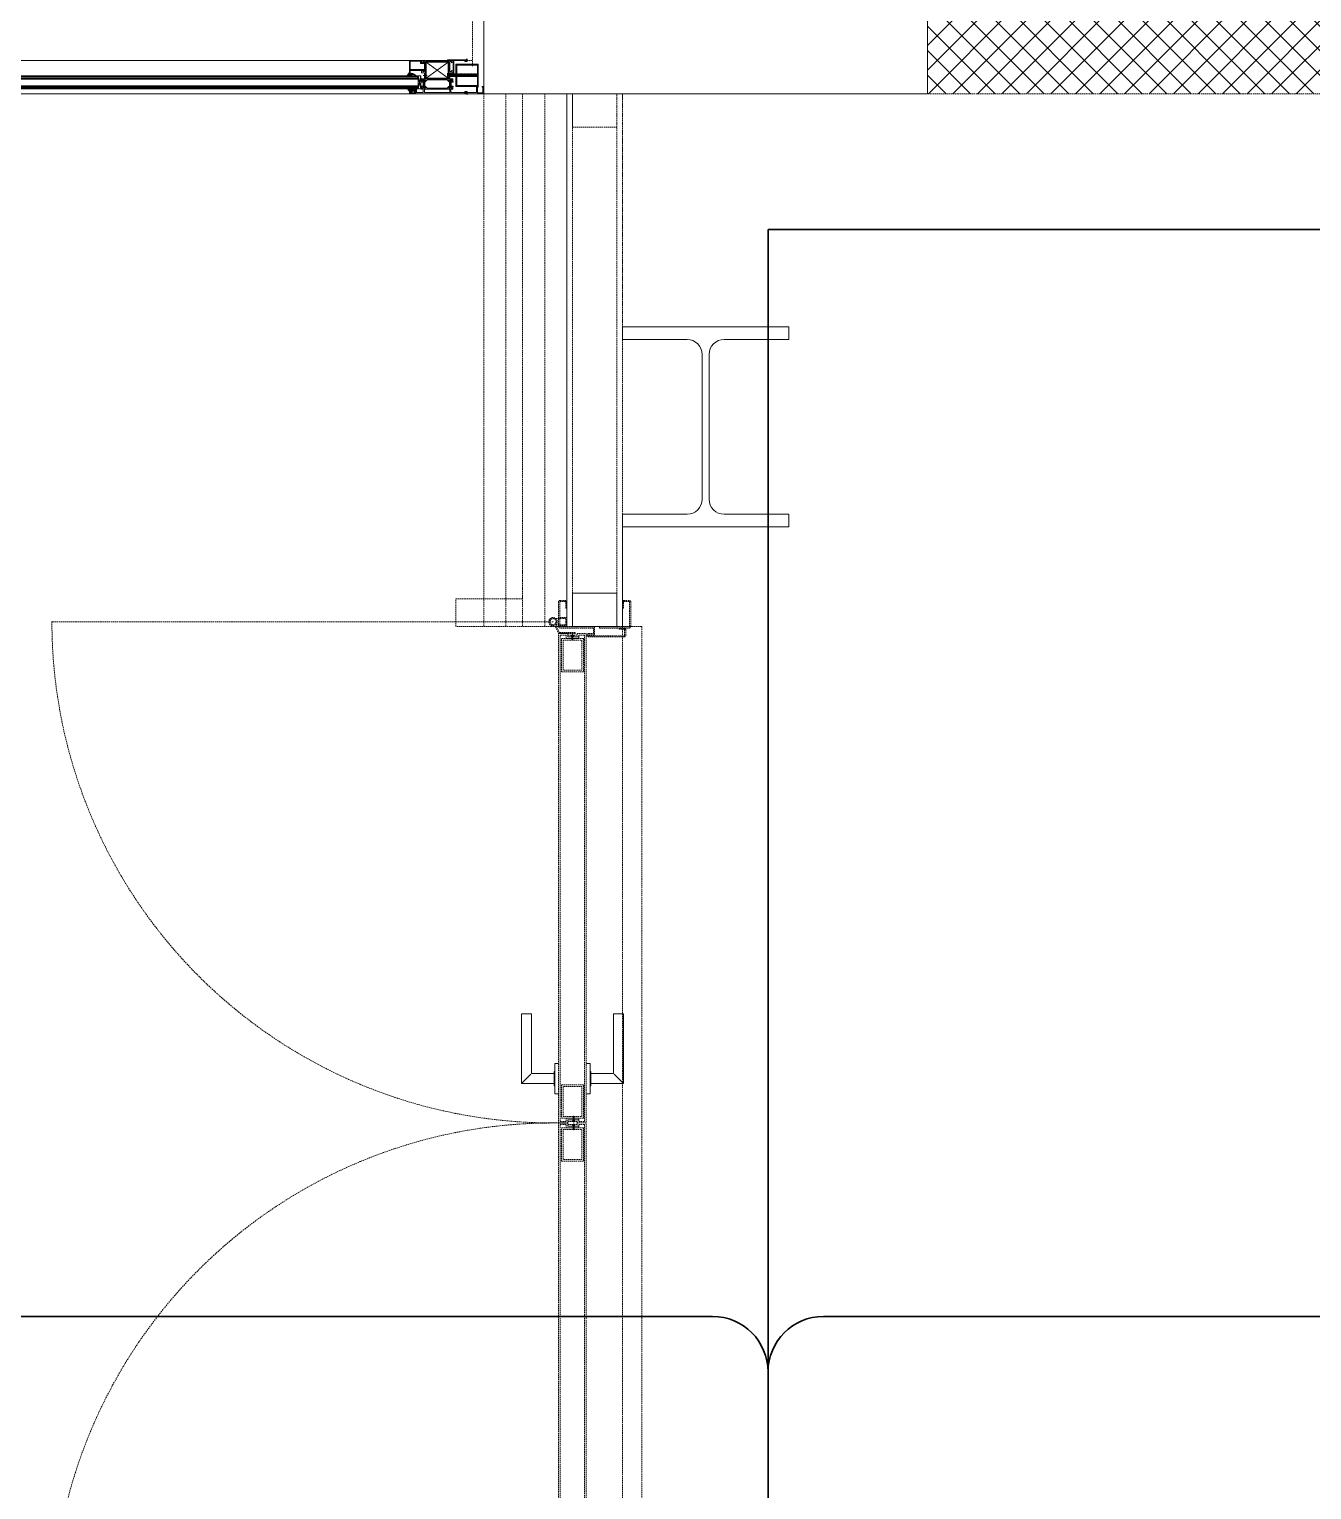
# Model space of a CAD drawing. Extents: x -1457 to 23780, y -2071 to 4205.
# Drawn here: x 21735.6 to 21966.8, y 2113.4 to 2376.6 of the extents above; entities that cross this region are included whole.
import ezdxf

# ---------------------------------------------------------------- set-up
doc = ezdxf.new("R2010")
doc.units = 0
doc.header["$MEASUREMENT"] = 0
doc.linetypes.add('DOT2', pattern=[0.125, 0, -0.125])
doc.linetypes.add('HIDDEN', pattern=[0.375, 0.25, -0.125])
doc.layers.get('0').update_dxf_attribs({"color": 9, "lineweight": 9})
for name, color, linetype, lineweight in [('06D', 9, 'Continuous', 9), ('09', 9, 'Continuous', 9), ('10', 9, 'Continuous', 9), ('15', 9, 'Continuous', 9), ('E-KABLO', 7, 'Continuous', 30), ('INCE', 9, 'Continuous', 9), ('M-TEFRIS2-015', 129, 'Continuous', 9)]:
    doc.layers.add(name, color=color, linetype=linetype, lineweight=lineweight)
pattern_1 = [(45, (-385.5235, -15.094166), (-0.0176776695, 0.0530330086), [0, -0.05])]

# ---------------------------------------------------------------- blocks, each defined once
blk = doc.blocks.new('prf-36')
for p, q in [((-15, 18), (15, 18)), ((-15, 15.75), (-15, 18)), ((15, 18), (15, 15.75)), ((-3.325, 15.75), (-15, 15.75)), ((15, 15.75), (3.325, 15.75)), ((-0.625, 13.05), (-0.625, -13.05)), ((0.625, 13.05), (0.625, -13.05)), ((-15, -15.75), (-3.325, -15.75)), ((-15, -18), (-15, -15.75)), ((3.325, -15.75), (15, -15.75)), ((15, -15.75), (15, -18)), ((15, -18), (-15, -18))]:
    blk.add_line(p, q)
for centre, start, end in [((-3.325, 13.05), 0, 90), ((3.325, 13.05), 90, 180), ((-3.325, -13.05), 270, 0), ((3.325, -13.05), 180, 270)]:
    blk.add_arc(centre, 2.7, start, end)
blk = doc.blocks.new('p-kolon_80x80')
blk.add_lwpolyline([(-40, -40), (40, -40), (40, 40), (-40, 40)], close=True)
blk = doc.blocks.new('p-civi')
at = {"layer": 'INCE', "linetype": 'HIDDEN'}
for p, q in [((0.06, 0.6), (0, 0.52)), ((13.11, 0.52), (0, 0.52)), ((0, 0.52), (0, -0.52)), ((0.06, 0.6), (12.97, 0.6)), ((0.06, 0.6), (0.06, -0.6)), ((12.97, 0.6), (13.11, 0.52)), ((13.11, -0.52), (0, -0.52)), ((0.06, -0.6), (0, -0.52)), ((12.97, -0.6), (0.06, -0.6)), ((12.97, -0.6), (13.11, -0.52))]:
    blk.add_line(p, q, dxfattribs=at)
at = {"layer": 'INCE'}
for p, q in [((0.06, -0.38), (0.19, 0.6)), ((0.23, -0.6), (0.39, 0.6)), ((0.43, -0.6), (0.59, 0.6)), ((0.64, -0.6), (0.8, 0.6)), ((0.84, -0.6), (1, 0.6)), ((1.04, -0.6), (1.2, 0.6)), ((1.24, -0.6), (1.4, 0.6)), ((1.44, -0.6), (1.6, 0.6)), ((1.64, -0.6), (1.8, 0.6)), ((1.85, -0.6), (2.01, 0.6)), ((2.05, -0.6), (2.21, 0.6)), ((2.25, -0.6), (2.41, 0.6)), ((2.45, -0.6), (2.61, 0.6)), ((2.65, -0.6), (2.81, 0.6)), ((2.88, -0.6), (3.04, 0.6)), ((3.08, -0.6), (3.24, 0.6)), ((3.29, -0.6), (3.45, 0.6)), ((3.49, -0.6), (3.65, 0.6)), ((3.69, -0.6), (3.85, 0.6)), ((3.89, -0.6), (4.05, 0.6)), ((4.09, -0.6), (4.25, 0.6)), ((4.3, -0.6), (4.46, 0.6)), ((4.5, -0.6), (4.66, 0.6)), ((4.7, -0.6), (4.86, 0.6)), ((4.93, -0.6), (5.09, 0.6)), ((5.13, -0.6), (5.29, 0.6)), ((5.3, -0.6), (5.46, 0.6)), ((5.51, -0.6), (5.67, 0.6)), ((5.71, -0.6), (5.87, 0.6)), ((5.91, -0.6), (6.07, 0.6)), ((6.11, -0.6), (6.27, 0.6)), ((6.31, -0.6), (6.47, 0.6)), ((6.51, -0.6), (6.68, 0.6)), ((6.72, -0.6), (6.88, 0.6)), ((6.92, -0.6), (7.08, 0.6)), ((7.12, -0.6), (7.28, 0.6)), ((7.32, -0.6), (7.48, 0.6)), ((7.52, -0.6), (7.68, 0.6)), ((7.76, -0.6), (7.92, 0.6)), ((7.96, -0.6), (8.12, 0.6)), ((8.16, -0.6), (8.32, 0.6)), ((8.39, -0.6), (8.55, 0.6)), ((8.59, -0.6), (8.75, 0.6)), ((8.79, -0.6), (8.95, 0.6)), ((8.99, -0.6), (9.15, 0.6)), ((9.19, -0.6), (9.35, 0.6)), ((9.39, -0.6), (9.55, 0.6)), ((9.59, -0.6), (9.75, 0.6)), ((9.79, -0.6), (9.95, 0.6)), ((9.99, -0.6), (10.15, 0.6)), ((10.2, -0.6), (10.36, 0.6)), ((10.4, -0.6), (10.56, 0.6)), ((10.6, -0.6), (10.76, 0.6)), ((10.8, -0.6), (10.96, 0.6)), ((11, -0.6), (11.16, 0.6)), ((11.2, -0.6), (11.36, 0.6)), ((11.4, -0.6), (11.56, 0.6)), ((11.63, -0.6), (11.79, 0.6)), ((11.83, -0.6), (11.99, 0.6)), ((12.01, -0.6), (12.17, 0.6)), ((12.21, -0.6), (12.37, 0.6)), ((12.41, -0.6), (12.57, 0.6)), ((12.61, -0.6), (12.77, 0.6)), ((12.81, -0.6), (12.97, 0.6)), ((12.97, 0.6), (13.11, 0.52)), ((13.11, 0.52), (12.97, 0.6)), ((13.11, 0.52), (13.21, 0.52)), ((13.62, 0.89), (13.21, 0.52)), ((13.21, -0.52), (13.21, 0.52)), ((13.62, 0.88), (13.62, -0.89)), ((13.62, 0.88), (13.62, 0.88)), ((13.7, 0.64), (13.7, -0.79)), ((13.11, -0.52), (13.21, -0.52)), ((13.62, -0.89), (13.21, -0.52)), ((13.62, -0.89), (13.68, -0.89))]:
    blk.add_line(p, q, dxfattribs=at)
blk = doc.blocks.new('*X58')
for p, q in [((1, 6.3), (1.3, 6.6)), ((3.8, 3.3), (1.2, 5.9)), ((1.6, 5.1), (2.3, 5.9)), ((2.2, 4), (3.3, 5)), ((2.9, 2.9), (4.9, 4.9)), ((3.7, 1.9), (3.8, 2)), ((5.3, 3.5), (3.9, 4.9)), ((4.8, 5.8), (4.1, 6.6)), ((4.2, 5.9), (4.8, 6.6)), ((5.3, 3.5), (6.7, 4.9)), ((5.7, 5.7), (6.5, 6.5)), ((8.4, 2.2), (5.7, 4.9)), ((6.8, 5.6), (5.9, 6.5)), ((7.8, 1), (6.5, 2.3)), ((6.7, 1.4), (10.4, 5.1)), ((6.8, 3.3), (8.4, 4.9)), ((7.2, 0.1), (7.8, 0.7)), ((7.3, 5.5), (8.2, 6.4)), ((9.5, 2.9), (7.5, 4.9)), ((8.8, 5.3), (7.7, 6.4)), ((8.8, 5.3), (9.6, 6)), ((11.4, 2.8), (9.1, 5.1)), ((10.1, 3), (12, 4.9)), ((14.1, 1.8), (11, 4.9)), ((11.8, 5.9), (11.1, 6.6)), ((11.3, 6), (11.9, 6.6)), ((11.5, 2.7), (13.7, 4.9)), ((12.4, 1.8), (13.8, 3.2)), ((13.6, 0.6), (12.6, 1.6)), ((12.8, 5.8), (13.6, 6.5)), ((14.2, 3.5), (12.8, 4.9)), ((12.8, 0.5), (14, 1.6)), ((13.8, 5.7), (12.9, 6.6)), ((14.1, 3.5), (16.5, 5.9)), ((14.4, 5.6), (15.3, 6.5)), ((15.8, 3.6), (14.5, 4.9)), ((16.7, 4.5), (14.7, 6.5)), ((16.1, 3.7), (16.6, 4.2))]:
    blk.add_line(p, q)
blk = doc.blocks.new('*X57')
for p, q in [((0.6, 14.7), (1.1, 15.2)), ((4.5, 11.4), (0.8, 15.2)), ((1.3, 0.4), (0.9, 0.9)), ((1, 13.3), (2.1, 14.5)), ((3.3, 10.8), (1, 13.1)), ((1, 1), (3.1, 3.1)), ((1.1, 8.1), (1.6, 8.6)), ((1.3, 11.9), (3.2, 13.8)), ((2, 1.5), (1.5, 2.1)), ((1.6, 10.4), (4.2, 13)), ((4.5, 7.9), (1.6, 10.8)), ((1.9, 8.9), (3.3, 10.4)), ((1.9, 7.2), (3.6, 8.9)), ((4.5, 6.1), (1.9, 8.7)), ((2.7, 2.6), (2, 3.3)), ((4, 4.8), (2.5, 6.4)), ((2.5, 4.3), (4.6, 6.3)), ((2.6, 6.1), (4.4, 8)), ((3.4, 3.6), (2.6, 4.5)), ((4.3, 11.4), (5.2, 12.2))]:
    blk.add_line(p, q)
blk = doc.blocks.new('p-dograma izo1')
at = {"layer": '10'}
for p, q in [((-69.9, -3.3), (-29.9, -3.3)), ((-29.9, -3.3), (-69.9, -32.1)), ((-69.9, -3.3), (-29.9, -32.1)), ((-69.9, -32.1), (-69.9, -3.3)), ((-29.9, -32.1), (-29.9, -3.3)), ((-26.9, -24.5), (-28.9, -24.5)), ((-26.9, -22.5), (-26.9, -31.5)), ((-29.9, -32.1), (-69.9, -32.1)), ((-24.9, -27), (-31.8, -27)), ((-26.9, -29.5), (-28.9, -29.5))]:
    blk.add_line(p, q, dxfattribs=at)
at = {"layer": '10', "linetype": 'ByBlock'}
blk.add_line((-28.9, -2.1), (-28.9, -30), dxfattribs=at)
at = {"layer": '10'}
blk.add_lwpolyline([(-72.9, -30), (-72.9, -33.1), (-77.9, -33.1), (-77.9, -36.6), (-77.6, -37.1), (-78.7, -38.2, 0.198912), (-78.8, -38.4), (-78.8, -38.9, 0.414214), (-78.6, -39.1), (-77.3, -39.1, 0.198912), (-77.1, -39), (-76.4, -38.3), (-76, -38.3, 0.198912), (-75.8, -38.2), (-75.4, -37.8), (-75.4, -37.6), (-76.4, -36.6), (-76.4, -35.6), (-76.4, -35.6, -1), (-76.4, -35.1), (-70.6, -35.1), (-72.1, -37.6), (-72.1, -37.8), (-71.9, -38.2, 0.267949), (-71.7, -38.3), (-71.2, -38.3), (-71, -38.2), (-67.9, -35.1), (-31.9, -35.1), (-28.7, -38.2), (-28.6, -38.3), (-28.1, -38.3, 0.267949), (-27.9, -38.2), (-27.7, -37.8), (-27.7, -37.6), (-29.1, -35.1), (-23.3, -35.1, -1), (-23.3, -35.6), (-23.4, -35.6), (-23.4, -36.6), (-24.4, -37.6), (-24.4, -37.8), (-23.9, -38.2, 0.198912), (-23.8, -38.3), (-23.4, -38.3), (-22.6, -39, 0.198912), (-22.5, -39.1), (-21.2, -39.1, 0.414214), (-21, -38.9), (-21, -38.4, 0.198912), (-21, -38.2), (-22.2, -37.1), (-21.9, -36.6), (-21.9, -33.1), (-26.9, -33.1), (-26.9, -22.1), (-21.9, -22.1), (-21.9, -18.8), (-23.9, -18.1), (-23.8, -18.1), (-23.9, -18.1), (-23.9, -20.1), (-26.9, -20.1), (-26.9, -2.1), (-23.9, -2.1), (-23.9, -4.1), (-21.9, -3.4), (-21.9, -0.1), (-77.9, -0.1), (-77.9, -3.4), (-75.9, -4.1), (-75.9, -2.1), (-72.9, -2.1), (-72.9, -20.1), (-75.9, -20.1), (-75.9, -18.1), (-77.9, -18.8), (-77.9, -22.1), (-72.9, -22.1), (-72.9, -24)], format="xyb", dxfattribs=at)
for points in [[(-70.9, -24.6), (-70.9, -2.1), (-53.4, -2.1), (-28.9, -2.1)], [(-28.9, -30), (-28.9, -33.1), (-70.9, -33.1), (-70.9, -29.5)]]:
    blk.add_lwpolyline(points, dxfattribs=at)
blk.add_lwpolyline([(-26.9, -16.9, -0.414214), (-26.4, -16.4), (-1.4, -16.4), (-1.4, -1.5), (-19.9, -1.5), (-19.9, -5.7), (-26.1, -5.7, -0.414214), (-26.6, -5.2), (-26.6, -4.7), (-24.6, -3.3), (-24.1, -4.2), (-21.4, -4.2), (-21.4, -1.6), (-21.9, -1.6), (-21.9, -0.1), (0.1, -0.1), (0.1, -24.6), (-1.4, -24.6), (-1.4, -18), (-24.1, -18), (-24.1, -19), (-26.9, -17.2)], format="xyb", close=True, dxfattribs=at)
blk = doc.blocks.new('p-izo kapı kenar profili')
at = {"layer": '06D'}
h = blk.add_hatch(dxfattribs=at)
h.set_pattern_fill('DOTS', color=256, scale=0.8, angle=45, style=0)
h.set_pattern_definition(pattern_1)
h.paths.add_polyline_path([(0.26, -4.83), (0.16, -5), (0.66, -5), (0.56, -4.83), (0.56, -4.25), (0.56, -3.67), (0.66, -3.5), (0.16, -3.5), (0.26, -3.67), (0.26, -4.25)])
h = blk.add_hatch(dxfattribs=at)
h.set_pattern_fill('DOTS', color=256, scale=0.8, angle=45, style=0)
h.set_pattern_definition(pattern_1)
h.paths.add_polyline_path([(5.03, -4.25), (5.03, -4.83), (4.93, -5), (5.43, -5), (5.33, -4.83), (5.33, -4.25), (5.33, -3.67), (5.43, -3.5), (4.93, -3.5), (5.03, -3.67)])
at = {"layer": '09'}
h = blk.add_hatch(dxfattribs=at)
h.set_pattern_fill('ANSI31', color=256, scale=0.75, style=0)
h.set_pattern_definition([(45, (-0.12092, -6), (-0.0662913, 0.0662913), [])])
h.paths.add_polyline_path([(7.79, -6), (7.79, -5.61), (7.78, -5.61), (7.77, -5.6), (7.77, -5.45), (7.55, -5.45, 0.414214), (7.49, -5.51), (7.49, -5.57), (7.64, -5.57), (7.64, -5.82), (6.64, -5.82), (6.64, -5.57), (6.79, -5.57), (6.79, -5.51, 0.414214), (6.73, -5.45), (6.49, -5.45), (6.49, -5.8), (5.29, -5.8), (5.29, -5.2), (5.59, -5.2), (5.59, -4.85), (5.56, -4.8), (5.67, -4.69, 0.198912), (5.68, -4.67), (5.68, -4.62, 0.414214), (5.66, -4.6), (5.53, -4.6, 0.198912), (5.51, -4.61), (5.44, -4.68), (5.4, -4.68, 0.198912), (5.38, -4.69), (5.34, -4.73), (5.34, -4.75), (5.44, -4.85), (5.44, -4.95), (5.44, -4.95, -1), (5.44, -5), (4.85, -5), (5, -4.75), (5, -4.73), (4.98, -4.69, 0.267949), (4.96, -4.68), (4.91, -4.68), (4.89, -4.69), (4.58, -5), (2.81, -5), (0.98, -5), (0.66, -4.69), (0.65, -4.68), (0.6, -4.68, 0.267949), (0.58, -4.69), (0.56, -4.72), (0.56, -4.76), (0.7, -5), (0.11, -5, -1), (0.11, -4.95), (0.12, -4.95), (0.12, -4.85), (0.22, -4.75), (0.22, -4.73), (0.17, -4.69, 0.198912), (0.16, -4.68), (0.12, -4.68), (0.04, -4.61, 0.198912), (0.03, -4.6), (-0.1, -4.6, 0.414214), (-0.12, -4.62), (-0.12, -4.67, 0.198912), (-0.12, -4.69), (0, -4.8), (-0.03, -4.85), (-0.03, -5.2), (0.29, -5.2), (0.29, -5.8), (0, -5.8), (0, -6), (2.42, -6), (2.81, -6)], flags=17)
h.paths.add_polyline_path([(7.79, -6), (7.79, -5.45), (7.55, -5.45, 0.414214), (7.49, -5.51), (7.49, -5.57), (7.64, -5.57), (7.64, -5.82), (6.64, -5.82), (6.64, -5.57), (6.79, -5.57), (6.79, -5.51, 0.414214), (6.73, -5.45), (6.49, -5.45), (6.49, -5.8), (5.29, -5.8), (5.29, -5.2), (5.59, -5.2), (5.59, -4.85), (5.56, -4.8), (5.67, -4.69, 0.198912), (5.68, -4.67), (5.68, -4.62, 0.414214), (5.66, -4.6), (5.53, -4.6, 0.198912), (5.51, -4.61), (5.44, -4.68), (5.4, -4.68, 0.198912), (5.38, -4.69), (5.34, -4.73), (5.34, -4.75), (5.44, -4.85), (5.44, -4.95), (5.44, -4.95, -1), (5.44, -5), (4.85, -5), (5, -4.75), (5, -4.73), (4.98, -4.69, 0.267949), (4.96, -4.68), (4.91, -4.68), (4.89, -4.69), (4.58, -5), (2.81, -5), (0.98, -5), (0.66, -4.69), (0.65, -4.68), (0.6, -4.68, 0.267949), (0.58, -4.69), (0.56, -4.73), (0.56, -4.75), (0.7, -5), (0.11, -5, -1), (0.11, -4.95), (0.12, -4.95), (0.12, -4.85), (0.22, -4.75), (0.22, -4.73), (0.17, -4.69, 0.198912), (0.16, -4.68), (0.12, -4.68), (0.04, -4.61, 0.198912), (0.03, -4.6), (-0.1, -4.6, 0.414214), (-0.12, -4.62), (-0.12, -4.67, 0.198912), (-0.12, -4.69), (0, -4.8), (-0.03, -4.85), (-0.03, -5.2), (0.29, -5.2), (0.29, -5.8), (0, -5.8), (0, -6), (2.42, -6), (2.81, -6)], flags=17)
at = {"layer": '06D'}
for p, q in [((0.16, -3.5), (0.26, -3.67)), ((0.66, -3.5), (0.16, -3.5)), ((0.16, -5), (0.26, -4.83)), ((0.66, -5), (0.16, -5)), ((0.26, -4.25), (0.26, -3.67)), ((0.26, -4.25), (0.26, -4.83)), ((0.66, -3.5), (0.56, -3.67)), ((0.56, -3.67), (0.56, -4.25)), ((0.56, -4.83), (0.56, -4.25)), ((0.66, -5), (0.56, -4.83)), ((4.93, -3.5), (5.03, -3.67)), ((5.43, -3.5), (4.93, -3.5)), ((4.93, -5), (5.03, -4.83)), ((5.43, -5), (4.93, -5)), ((5.03, -4.25), (5.03, -3.67)), ((5.03, -4.25), (5.03, -4.83)), ((5.43, -3.5), (5.33, -3.67)), ((5.33, -3.67), (5.33, -4.25)), ((5.33, -4.83), (5.33, -4.25)), ((5.43, -5), (5.33, -4.83)), ((6.63, -5.25), (6.61, -5.27)), ((7.01, -5.21), (6.63, -5.25)), ((7.05, -5.2), (7.01, -5.21)), ((7.15, -5.27), (7.16, -5.25)), ((7.16, -5.25), (7.17, -5.22)), ((7.17, -5.22), (7.19, -5.21)), ((7.19, -5.21), (7.22, -5.19)), ((7.3, -5.26), (7.27, -5.28)), ((7.7, -5.22), (7.3, -5.26)), ((7.74, -5.21), (7.7, -5.22)), ((7.77, -5.2), (7.74, -5.21)), ((7.82, -5.59), (8.08, -5.16)), ((7.83, -5.31), (8, -5.16)), ((6.61, -5.27), (6.61, -5.29)), ((6.61, -5.29), (6.62, -5.31)), ((6.62, -5.31), (6.64, -5.31)), ((6.64, -5.31), (7.1, -5.31)), ((6.79, -5.45), (6.64, -5.45)), ((6.79, -5.57), (6.74, -5.57)), ((6.74, -5.57), (6.84, -5.8)), ((6.79, -5.57), (6.79, -5.45)), ((6.84, -5.8), (6.86, -5.81)), ((6.86, -5.81), (6.87, -5.81)), ((6.87, -5.81), (6.89, -5.79)), ((7.1, -5.31), (7.12, -5.3)), ((7.12, -5.3), (7.13, -5.29)), ((7.13, -5.29), (7.15, -5.27)), ((7.27, -5.28), (7.26, -5.3)), ((7.26, -5.3), (7.27, -5.31)), ((7.27, -5.31), (7.83, -5.31)), ((7.41, -5.8), (7.39, -5.79)), ((7.43, -5.81), (7.41, -5.8)), ((7.45, -5.8), (7.43, -5.81)), ((7.52, -5.57), (7.45, -5.8)), ((7.47, -5.57), (7.47, -5.45)), ((7.47, -5.45), (7.77, -5.45)), ((7.47, -5.57), (7.52, -5.57)), ((7.77, -5.45), (7.77, -5.6)), ((7.77, -5.6), (7.78, -5.61)), ((7.78, -5.61), (7.8, -5.61)), ((7.8, -5.61), (7.82, -5.59))]:
    blk.add_line(p, q, dxfattribs=at)
blk.add_lwpolyline([(7.46, -2.33), (7.36, -2.31), (7.2, -2.35), (7.04, -2.43), (6.71, -2.65), (6.67, -2.69), (6.69, -2.71), (6.71, -2.71), (7.12, -2.52), (7.22, -2.51), (7.34, -2.54), (7.39, -2.59), (7.44, -2.62), (7.48, -2.67), (7.52, -2.7), (7.57, -2.72), (7.59, -2.7), (7.57, -2.67), (7.54, -2.64), (7.53, -2.61), (7.54, -2.59), (7.65, -2.61), (7.79, -2.63), (7.93, -2.67), (8.09, -2.7), (8.14, -2.72), (8.17, -2.72), (8.19, -2.7), (8.19, -2.67), (8.17, -2.63), (7.87, -2.23), (7.81, -2.23), (7.81, -2.45), (7.59, -2.45), (7.49, -2.36), (7.48, -2.35)], close=True, dxfattribs=at)
for centre, radius, start, end in [((6.64, -5.3), 0.15, 90, 270), ((7.14, -5.75), 0.253, 351.4886, 188.5114)]:
    blk.add_arc(centre, radius, start, end, dxfattribs=at)
at = {"layer": '09'}
for points in [[(0.5, -2.4), (0.7, -2.45)], [(0.7, -2.94), (0.5, -2.99)]]:
    blk.add_lwpolyline(points, dxfattribs=at)
at = {"layer": '10'}
for p, q in [((5.73, -5.14), (6.23, -2.74)), ((5.73, -2.74), (6.23, -5.14)), ((5.73, -5.14), (5.73, -2.74)), ((6.23, -2.74), (5.73, -2.74)), ((6.23, -5.14), (5.73, -5.14)), ((6.23, -5.14), (6.23, -2.74))]:
    blk.add_line(p, q, dxfattribs=at)
for points in [[(0.92, 0.12), (0.92, 0), (0.92, 0.12), (-2.2, 0.12), (-2.2, 0), (-0.2, 0), (-0.2, -2.38), (-0.08, -2.38), (-0.08, 0), (0.92, 0)], [(2.44, -5.2), (0.51, -5.2), (0.51, -5.8), (2.44, -5.8), (2.83, -5.8), (5.11, -5.8), (5.11, -5.2), (2.83, -5.2)]]:
    blk.add_lwpolyline(points, close=True, dxfattribs=at)
blk.add_lwpolyline([(-5.35, -4.67), (-5.59, -4.67), (-5.59, -6), (-0.2, -6), (2.44, -6), (2.83, -6), (7.81, -6), (7.81, -5.45), (7.57, -5.45, 0.414214), (7.51, -5.51), (7.51, -5.57), (7.66, -5.57), (7.66, -5.82), (6.66, -5.82), (6.66, -5.57), (6.81, -5.57), (6.81, -5.51, 0.414214), (6.75, -5.45), (6.51, -5.45), (6.51, -5.8), (5.31, -5.8), (5.31, -5.2), (5.61, -5.2), (5.61, -4.85), (5.58, -4.8), (5.69, -4.69, 0.198912), (5.7, -4.67), (5.7, -4.62, 0.414214), (5.68, -4.6), (5.55, -4.6, 0.198912), (5.53, -4.61), (5.46, -4.68), (5.42, -4.68, 0.198912), (5.4, -4.69), (5.36, -4.73), (5.36, -4.75), (5.46, -4.85), (5.46, -4.95), (5.47, -4.95, -1), (5.47, -5), (4.88, -5), (5.02, -4.75), (5.02, -4.73), (5, -4.69, 0.267949), (4.98, -4.68), (4.93, -4.68), (4.91, -4.69), (4.6, -5), (2.83, -5), (1, -5), (0.69, -4.69), (0.67, -4.68), (0.62, -4.68, 0.267949), (0.6, -4.69), (0.58, -4.73), (0.58, -4.75), (0.73, -5), (0.14, -5, -1), (0.14, -4.95), (0.14, -4.95), (0.14, -4.85), (0.24, -4.75), (0.24, -4.73), (0.2, -4.69, 0.198912), (0.18, -4.68), (0.14, -4.68), (0.07, -4.61, 0.198912), (0.05, -4.6), (-0.08, -4.6, 0.414214), (-0.1, -4.62), (-0.1, -4.67, 0.198912), (-0.09, -4.69), (0.02, -4.8), (-0.01, -4.85), (-0.01, -5.2), (0.31, -5.2), (0.31, -5.8), (-0.2, -5.8), (-4.29, -5.8), (-4.29, -4.67), (-4.53, -4.67, 0.414214), (-4.59, -4.73), (-4.59, -4.79), (-4.44, -4.79), (-4.44, -5.82), (-5.44, -5.82), (-5.44, -4.79), (-5.29, -4.79), (-5.29, -4.73)], format="xyb", close=True, dxfattribs=at)
at = {"layer": '06D', "extrusion": (0, 0, -1), "xscale": 0.1, "yscale": 0.1, "zscale": -0.1, "rotation": 90}
blk.add_blockref('*X57', (-6.67, -2.78), dxfattribs=at)
at = {"layer": '06D', "extrusion": (0, 0, -1), "xscale": 0.1, "yscale": 0.1, "zscale": -0.1}
blk.add_blockref('*X58', (-8.17, -5.8), dxfattribs=at)
at = {"layer": '09', "xscale": 0.1, "yscale": 0.1, "zscale": 0.1}
blk.add_blockref('p-dograma izo1', (7.79, 0.01), dxfattribs=at)
blk = doc.blocks.new('p-ısı yalıtımlı doğrama')
at = {"layer": '10'}
h = blk.add_hatch(dxfattribs=at)
h.set_pattern_fill('ANSI32', color=256, scale=1.5, angle=189, style=0)
h.set_pattern_definition([(126, (0.8328, 3.20004), (0.45507, 0.33063), []), (126, (0.5709, 3.2415), (0.45507, 0.33063), [])])
h.paths.add_polyline_path([(1.98, 2.05), (5.68, 2.05), (5.68, -1.65), (1.98, -1.65)], flags=16)
h.paths.add_polyline_path([(1.83, 2.2), (1.83, -1.8), (5.83, -1.8), (5.83, 2.2)])
at = {"layer": 'INCE'}
h = blk.add_hatch(dxfattribs=at)
h.set_pattern_fill('ANSI37', color=256, scale=0.64, angle=189, style=0)
h.set_pattern_definition([(54, (727.92843, -232.15538), (-0.0647213595, 0.04702282), []), (144, (727.92843, -232.15538), (-0.04702282, -0.0647213595), [])])
edge = h.paths.add_edge_path()
edge.add_line((3.83, 3.13), (3.83, 3.68))
edge.add_arc((4.08, 3.72), 0.246, 189.0242, 309.6487)
edge.add_line((4.23, 3.53), (4.23, 3.13))
edge.add_line((4.23, 3.13), (3.83, 3.13))
h = blk.add_hatch(dxfattribs=at)
h.set_pattern_fill('ANSI37', color=256, scale=0.64, angle=189, style=0)
h.set_pattern_definition([(306, (727.91843, 233.08852), (-0.0647213595, -0.04702282), []), (216, (727.91843, 233.08852), (-0.04702282, 0.0647213595), [])])
edge = h.paths.add_edge_path()
edge.add_line((3.83, -2.27), (3.83, -2.74))
edge.add_arc((4.12, -2.9), 0.325, 431.054, 511.2399, ccw=False)
edge.add_line((4.22, -2.59), (4.22, -2.27))
edge.add_line((4.22, -2.27), (3.83, -2.27))
at = {"layer": '10'}
for points in [[(1.83, 2.2), (1.83, 2.2, 4.557572), (1.83, 2.2), (1.83, -1.8, 6.895317), (1.83, -1.8), (1.83, -1.8), (5.83, -1.8), (5.83, 2.2), (1.83, 2.2)], [(1.98, 2.05), (5.68, 2.05), (5.68, -1.65), (1.98, -1.65), (1.98, 2.05, -4.556435), (1.98, 2.05)]]:
    blk.add_lwpolyline(points, format="xyb", close=True, dxfattribs=at)
at = {"layer": 'INCE'}
for points in [[(4.23, 3.53), (4.23, 3.13), (3.83, 3.13), (3.83, 3.68, 0.580989), (4.23, 3.53)], [(4.22, -2.59), (4.22, -2.27), (3.83, -2.27), (3.83, -2.74, -0.364889), (4.22, -2.59)]]:
    blk.add_lwpolyline(points, format="xyb", dxfattribs=at)
at = {"xscale": -1, "rotation": 180}
blk.add_blockref('p-izo kapı kenar profili', (6.42, -2.47), dxfattribs=at)
at = {"layer": '09', "xscale": 0.4, "yscale": 0.4, "zscale": 0.4}
blk.add_blockref('p-civi', (1.89, 0.2), dxfattribs=at)
blk = doc.blocks.new('*U71')
at = {"layer": '09'}
h = blk.add_hatch(dxfattribs=at)
h.set_pattern_fill('_USER', color=256, scale=0.2, style=0, pattern_type=0)
h.set_pattern_definition([(0, (191.7126, -0.4), (0, -0.2), [])])
h.paths.add_polyline_path([(0, -0.6), (191.71, -0.6), (191.71, 0), (0, 0)])
h = blk.add_hatch(dxfattribs=at)
h.set_pattern_fill('_USER', color=256, scale=0.2, style=0, pattern_type=0)
h.set_pattern_definition([(0, (191.7126, -2.1), (0, -0.2), [])])
h.paths.add_polyline_path([(0, -2.4), (191.71, -2.4), (191.71, -1.8), (0, -1.8)])
at = {"layer": '15'}
for points in [[(0, -0.6), (191.71, -0.6), (191.71, 0), (0, 0)], [(0, -2.4), (191.71, -2.4), (191.71, -1.8), (0, -1.8)]]:
    blk.add_lwpolyline(points, close=True, dxfattribs=at)
blk = doc.blocks.new('prf-scr2')
at = {"linetype": 'DOT2', "ltscale": 10}
blk.add_line((0, 0.19), (0, -1.06), dxfattribs=at)
for p, q in [((0.09, -0.24), (-0.09, -0.2)), ((-0.09, -0.24), (0.09, -0.28)), ((0.09, -0.32), (-0.09, -0.28)), ((-0.09, -0.32), (0.09, -0.36)), ((0.09, -0.4), (-0.09, -0.36)), ((-0.09, -0.4), (0.09, -0.44)), ((0.09, -0.48), (-0.09, -0.44)), ((-0.09, -0.48), (0.09, -0.52)), ((0.09, -0.56), (-0.09, -0.52)), ((-0.09, -0.56), (0.09, -0.6)), ((0.09, -0.64), (-0.09, -0.6)), ((-0.09, -0.64), (0.09, -0.68)), ((0.09, -0.72), (-0.09, -0.68)), ((-0.09, -0.72), (0.09, -0.76)), ((0.06, -0.84), (-0.08, -0.76)), ((-0.07, -0.8), (0.06, -0.84)), ((0.09, -0.17), (0, -0.15)), ((0, -0.18), (0.09, -0.2))]:
    blk.add_line(p, q)
blk.add_lwpolyline([(0.23, 0), (-0.23, 0), (-0.23, -0.01), (-0.12, -0.14), (0.12, -0.14), (0.23, -0.01), (0.23, 0)], close=True)
for points in [[(0.23, -0.01), (-0.23, -0.01)], [(-0.09, -0.14), (-0.09, -0.2), (-0.12, -0.22), (-0.12, -0.23), (-0.09, -0.24), (-0.09, -0.28), (-0.12, -0.3), (-0.12, -0.31), (-0.09, -0.32), (-0.09, -0.36), (-0.12, -0.38), (-0.12, -0.39), (-0.09, -0.4), (-0.09, -0.44), (-0.12, -0.46), (-0.12, -0.46), (-0.09, -0.48), (-0.09, -0.52), (-0.12, -0.54), (-0.12, -0.54), (-0.09, -0.56), (-0.09, -0.6), (-0.12, -0.62), (-0.12, -0.62), (-0.09, -0.64), (-0.09, -0.68), (-0.12, -0.69), (-0.12, -0.7), (-0.09, -0.72), (-0.09, -0.73), (-0.08, -0.76), (-0.1, -0.77), (-0.1, -0.78), (-0.07, -0.8), (-0.01, -0.94), (0, -0.95), (0.01, -0.94), (0.08, -0.76), (0.09, -0.76), (0.12, -0.74), (0.12, -0.73), (0.09, -0.72), (0.09, -0.68), (0.12, -0.66), (0.12, -0.66), (0.09, -0.64), (0.09, -0.6), (0.12, -0.58), (0.12, -0.58), (0.09, -0.56), (0.09, -0.52), (0.12, -0.5), (0.12, -0.5), (0.09, -0.48), (0.09, -0.44), (0.12, -0.43), (0.12, -0.42), (0.09, -0.4), (0.09, -0.36), (0.12, -0.35), (0.12, -0.34), (0.09, -0.32), (0.09, -0.28), (0.12, -0.27), (0.12, -0.26), (0.09, -0.24), (0.09, -0.2), (0.12, -0.19), (0.12, -0.18), (0.09, -0.17), (0.09, -0.14)]]:
    blk.add_lwpolyline(points)
blk = doc.blocks.new('gr-p-barel kilitli kapı kolu')
at = {"flags": 128}
for points in [[(-0.9, 0.8), (-0.9, 4.9), (-11.7, 4.9), (-11.7, 6.7), (0.9, 6.7), (0.9, 0.8)], [(-0.8, 5), (0.8, 6.6)]]:
    blk.add_lwpolyline(points, dxfattribs=at)
blk.add_lwpolyline([(-2.75, 0), (-2.75, 0.7), (2.75, 0.7), (2.75, 0)])
blk.add_lwpolyline([(-1.3, 0.7), (1.3, 0.7), (1.3, 0.8), (-1.3, 0.8)], close=True)

msp = doc.modelspace()

# ---------------------------------------------------------------- hatches: boundary and pattern name
at = {"layer": 'M-TEFRIS2-015', "linetype": 'HIDDEN', "lineweight": 0}
h = msp.add_hatch(dxfattribs=at)
h.set_pattern_fill('ANSI37', color=256, scale=25, style=0)
h.set_pattern_definition([(45, (-10, 0), (-2.2097087, 2.2097087), []), (135, (-10, 0), (-2.2097087, -2.2097087), [])])
h.paths.add_polyline_path([(22047.5, 2365), (21897.5, 2365), (21897.5, 2380), (22007.5, 2380), (22007.5, 2675), (22022.5, 2675), (22022.5, 2490), (22137.5, 2490), (22137.5, 2475), (22022.5, 2475), (22022.5, 2380), (22417.5, 2380), (22417.5, 2475), (22437.5, 2475), (22437.5, 2380), (22567.5, 2380), (22567.5, 2365), (22067.5, 2365)])

# ---------------------------------------------------------------- linework, layer by layer
at = {"layer": 'E-KABLO', "color": 6}
for p, q in [((21868.75, 2067.48), (21868.75, 2340.52)), ((22495.87, 2340.52), (21868.75, 2340.52)), ((21858.75, 2144.63), (21578.73, 2144.63)), ((21878.75, 2144.63), (22110.43, 2144.63))]:
    msp.add_line(p, q, dxfattribs=at)
for centre, start, end in [((21858.75, 2134.63), 0, 90), ((21878.75, 2134.63), 90, 180)]:
    msp.add_arc(centre, 10, start, end, dxfattribs=at)
at = {"layer": 'M-TEFRIS2-015', "linetype": 'HIDDEN', "lineweight": 0}
for p, q in [((21815.5, 2371), (21815.5, 2447)), ((19799.5, 2371), (21815.5, 2371)), ((21197.5, 2365), (21817.5, 2365)), ((21817.5, 2365), (21817.5, 2365)), ((21817.5, 2365), (21822.5, 2365)), ((21822.5, 2365), (21822.5, 2365)), ((21822.5, 2365), (21832.5, 2365)), ((21832.5, 2365), (21832.5, 2268.97)), ((21832.5, 2268.97), (21845.75, 2268.98)), ((21845.75, 2268.98), (21846, 2268.98)), ((21846, 2268.98), (21846, 2089.15))]:
    msp.add_line(p, q, dxfattribs=at)
for points in [[(22047.5, 2365), (22047.5, 2365), (21897.5, 2365), (21897.5, 2380), (22007.5, 2380), (22007.5, 2675), (22022.5, 2675), (22022.5, 2490), (22137.5, 2490), (22137.5, 2475), (22022.5, 2475), (22022.5, 2380), (22417.5, 2380), (22417.5, 2475), (22437.5, 2475), (22437.5, 2380), (22567.5, 2380), (22567.5, 2365), (22067.5, 2365), (22067.5, 2365)], [(21841.5, 2365), (21833.5, 2365), (21833.5, 2359), (21841.5, 2359)], [(21842.5, 2365), (22607.5, 2365), (22607.5, 1039), (21842.5, 1039)], [(21841.5, 2274.98), (21833.5, 2274.98), (21833.5, 2268.98), (21841.5, 2268.98)], [(21833.5, 2274.98), (21841.5, 2274.98), (21841.5, 2268.98), (21833.5, 2268.98)], [(21835.5, 2266.8), (21835.5, 2260.8), (21831.5, 2260.8), (21831.5, 2266.8)], [(21835.2, 2266.5), (21835.2, 2261.1), (21831.8, 2261.1), (21831.8, 2266.5)], [(21835.5, 2180.4), (21835.5, 2186.4), (21831.5, 2186.4), (21831.5, 2180.4)], [(21835.2, 2180.7), (21835.2, 2186.1), (21831.8, 2186.1), (21831.8, 2180.7)], [(21835.5, 2178.6), (21835.5, 2172.6), (21831.5, 2172.6), (21831.5, 2178.6)], [(21835.2, 2178.3), (21835.2, 2172.9), (21831.8, 2172.9), (21831.8, 2178.3)]]:
    msp.add_lwpolyline(points, close=True, dxfattribs=at)
for points in [[(21815.5, 2447), (21815.5, 2370)], [(21803.99, 2371), (21608.95, 2371)], [(21608.95, 2365), (21803.98, 2365)], [(21817.5, 2365), (21817.5, 2268.98)], [(21821.5, 2365), (21821.5, 2268.98)], [(21824.5, 2365), (21824.5, 2268.98)], [(21828.5, 2365), (21828.5, 2268.98)], [(21832.5, 2268.98), (21832.5, 2365)], [(21833.5, 2268.98), (21833.5, 2365)], [(21841.5, 2268.98), (21841.5, 2365)], [(21842.5, 2322.97), (21842.5, 2365)], [(21832.5, 2361), (21832.5, 2361)], [(21842.5, 2288.98), (21842.5, 2268.98)], [(21842.5, 2272.3), (21842.5, 2268.98), (21812.5, 2268.98), (21812.5, 2273.98), (21824.5, 2273.98), (21824.5, 2278.98)], [(21830, 2269.85), (21739.65, 2269.85)], [(21830.51, 2269.3), (21832.3, 2269.3), (21832.3, 2270.4), (21830.51, 2270.4)], [(21831.2, 2269.1), (21832.5, 2269.1), (21832.5, 2270.6), (21831.2, 2270.6)], [(21834.65, 2180.1), (21832.65, 2180.1), (21832.65, 2179.5), (21831, 2179.5), (21831, 2267.7), (21832.65, 2267.7), (21832.65, 2267.1), (21834.65, 2267.1), (21834.65, 2266.8), (21832.35, 2266.8), (21832.35, 2267.4), (21831.3, 2267.4), (21831.3, 2179.8), (21832.35, 2179.8), (21832.35, 2180.4), (21834.65, 2180.4), (21834.65, 2180.1)], [(21832.65, 2180.1), (21834.65, 2180.1), (21834.65, 2179.8), (21835.69, 2179.8), (21835.69, 2267.4), (21834.65, 2267.4), (21834.65, 2267.1), (21832.65, 2267.1), (21832.65, 2267.4), (21834.35, 2267.4), (21834.35, 2267.7), (21835.99, 2267.7), (21835.99, 2179.5), (21834.35, 2179.5), (21834.35, 2179.8), (21832.65, 2179.8)], [(21834.65, 2178.9), (21832.65, 2178.9), (21832.65, 2179.5), (21831, 2179.5), (21831, 2091.3), (21832.65, 2091.3), (21832.65, 2091.9), (21834.65, 2091.9), (21834.65, 2092.2), (21832.35, 2092.2), (21832.35, 2091.6), (21831.3, 2091.6), (21831.3, 2179.2), (21832.35, 2179.2), (21832.35, 2178.6), (21834.65, 2178.6), (21834.65, 2178.9)], [(21832.65, 2178.9), (21834.65, 2178.9), (21834.65, 2179.2), (21835.69, 2179.2), (21835.69, 2091.6), (21834.65, 2091.6), (21834.65, 2091.9), (21832.65, 2091.9), (21832.65, 2091.6), (21834.35, 2091.6), (21834.35, 2091.3), (21835.99, 2091.3), (21835.99, 2179.5), (21834.35, 2179.5), (21834.35, 2179.2), (21832.65, 2179.2)]]:
    msp.add_lwpolyline(points, dxfattribs=at)
for points in [[(21842.8, 2268.7, -0.414214), (21843.1, 2268.4), (21843.1, 2267.4, -0.414214), (21842.8, 2267.1), (21836.4, 2267.1, -0.414214), (21836.1, 2267.4, -0.414214), (21836.4, 2267.7), (21837.3, 2267.7), (21837.3, 2268.7), (21831.3, 2268.7, -0.414214), (21831, 2269), (21831, 2273.4, -0.414214), (21831.3, 2273.7), (21832.2, 2273.7, -0.414214), (21832.5, 2273.4), (21832.5, 2272.3), (21832.3, 2272.3), (21832.3, 2273.4, 0.414214), (21832.2, 2273.5), (21831.3, 2273.5, 0.414214), (21831.2, 2273.4), (21831.2, 2269, 0.414214), (21831.3, 2268.9), (21837.5, 2268.9), (21837.5, 2267.5), (21836.4, 2267.5, 0.414214), (21836.3, 2267.4, 0.414214), (21836.4, 2267.3), (21842.8, 2267.3, 0.414214), (21842.9, 2267.4), (21842.9, 2268.4, 0.414214), (21842.8, 2268.5), (21841.9, 2268.5), (21841.9, 2268.7)], [(21843.7, 2273.5, -0.414214), (21843.8, 2273.4), (21843.8, 2269, -0.414214), (21843.7, 2268.9), (21838.4, 2268.9), (21838.4, 2268.7), (21843.7, 2268.7, 0.414214), (21844, 2269), (21844, 2273.4, 0.414214), (21843.7, 2273.7), (21842.8, 2273.7, 0.414214), (21842.5, 2273.4), (21842.5, 2272.3), (21842.7, 2272.3), (21842.7, 2273.4, -0.414214), (21842.8, 2273.5)], [(21830.49, 2269.28), (21831.13, 2267.9), (21834, 2267.9), (21834, 2267.7), (21831, 2267.7), (21830.32, 2269.17, -14.796002)]]:
    msp.add_lwpolyline(points, format="xyb", close=True, dxfattribs=at)
msp.add_circle((21830, 2269.85), 0.55, dxfattribs=at)
for centre, start, end in [((21830.01, 2269.86), 180.0015, 271.6771), ((21830.01, 2089.15), 88.3229, 179.9985)]:
    msp.add_arc(centre, 90.36, start, end, dxfattribs=at)

# ---------------------------------------------------------------- block references
for name, p in [('p-kolon_80x80', (21857.5, 2405)), ('prf-36', (21857.5, 2304.97))]:
    msp.add_blockref(name, p, dxfattribs=at)
for name, p, rotation in [('p-ısı yalıtımlı doğrama', (21818.33, 2368.53), 180), ('*U71', (21805.56, 2365.86), 180), ('gr-p-barel kilitli kapı kolu', (21836.01, 2187.5), 270), ('prf-scr2', (21833.72, 2179.8), 180)]:
    msp.add_blockref(name, p, dxfattribs=dict(at, rotation=rotation))
at = {"layer": 'M-TEFRIS2-015', "linetype": 'HIDDEN', "lineweight": 0, "extrusion": (0, 0, -1), "zscale": -1}
for p in [(-21833.5, 2267.4), (-21833.72, 2179.2)]:
    msp.add_blockref('prf-scr2', p, dxfattribs=at)
at = {"layer": 'M-TEFRIS2-015', "linetype": 'HIDDEN', "lineweight": 0, "extrusion": (0, 0, -1), "zscale": -1, "rotation": 270}
msp.add_blockref('gr-p-barel kilitli kapı kolu', (-21830.99, 2187.5), dxfattribs=at)

doc.saveas('drawing.dxf')
